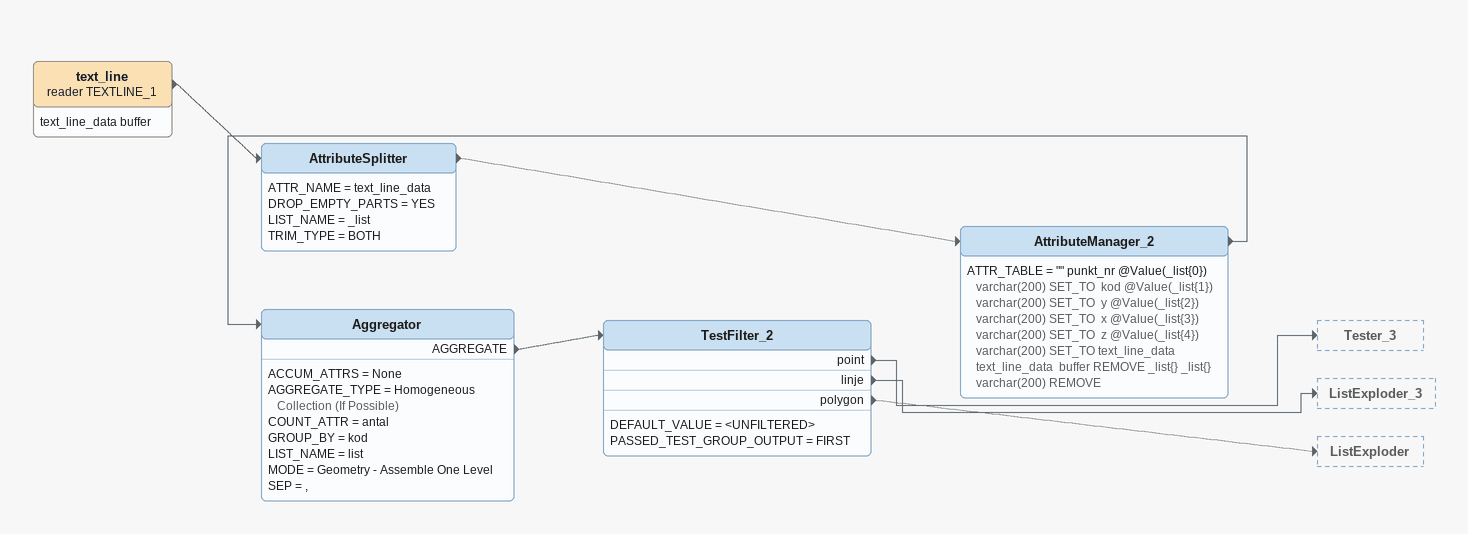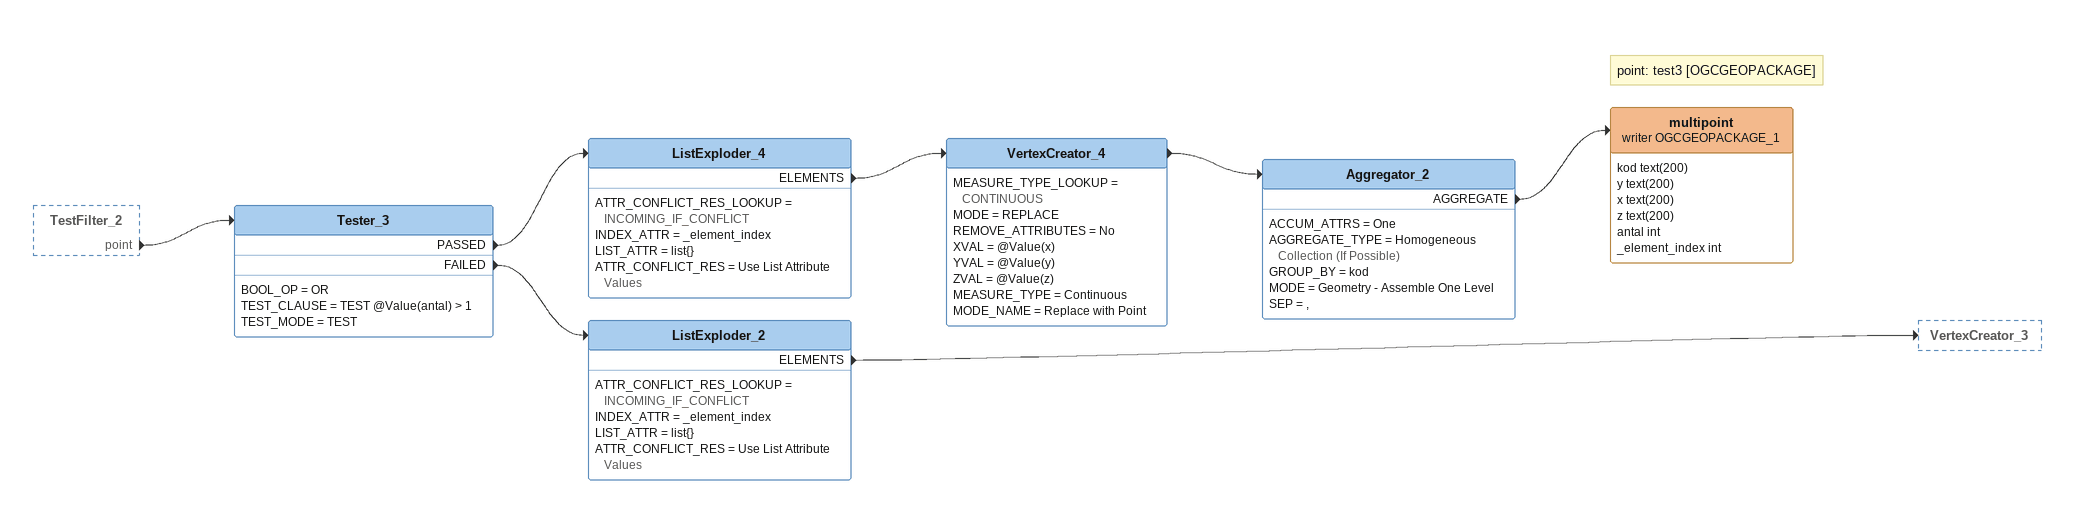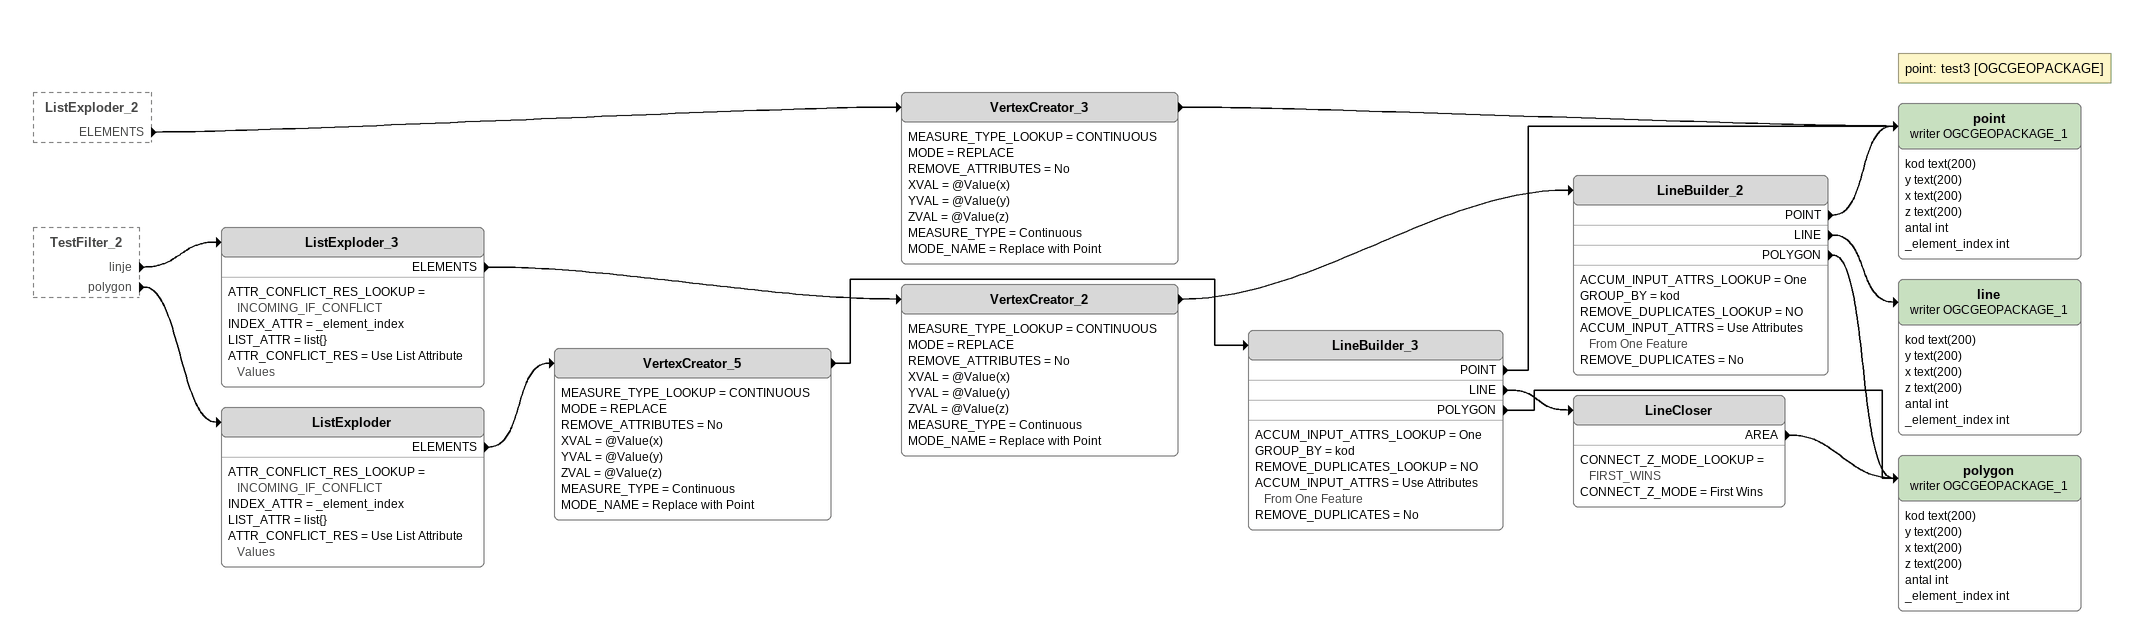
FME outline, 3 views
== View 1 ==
text_line (reader TEXTLINE_1)
    attributes: text_line_data buffer
    -> AttributeSplitter
AttributeSplitter
    ATTR_NAME = text_line_data
    DROP_EMPTY_PARTS = YES
    LIST_NAME = _list
    TRIM_TYPE = BOTH
    -> AttributeManager_2
AttributeManager_2
    ATTR_TABLE = "" punkt_nr @Value(_list{0}) varchar(200) SET_TO  kod @Value(_list{1}) varchar(200) SET_TO  y @Value(_list{2}) varchar(200) SET_TO  x @Value(_list{3}) varchar(200) SET_TO  z @Value(_list{4}) varchar(200) SET_TO text_line_data text_line_data  buffer REMOVE _list{} _list{}  varchar(200) REMOVE
    -> Aggregator
Aggregator
    ACCUM_ATTRS = None
    AGGREGATE_TYPE = Homogeneous Collection (If Possible)
    COUNT_ATTR = antal
    GROUP_BY = kod
    LIST_NAME = list
    MODE = Geometry - Assemble One Level
    SEP = ,
    AGGREGATE -> TestFilter_2
TestFilter_2
    DEFAULT_VALUE = <UNFILTERED>
    PASSED_TEST_GROUP_OUTPUT = FIRST
    point -> Tester_3
    linje -> ListExploder_3
    polygon -> ListExploder

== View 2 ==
TestFilter_2 [outside]
    point -> Tester_3
Tester_3
    BOOL_OP = OR
    TEST_CLAUSE = TEST @Value(antal) > 1
    TEST_MODE = TEST
    PASSED -> ListExploder_4
    FAILED -> ListExploder_2
ListExploder_4
    ATTR_CONFLICT_RES_LOOKUP = INCOMING_IF_CONFLICT
    INDEX_ATTR = _element_index
    LIST_ATTR = list{}
    ATTR_CONFLICT_RES = Use List Attribute Values
    ELEMENTS -> VertexCreator_4
VertexCreator_4
    MEASURE_TYPE_LOOKUP = CONTINUOUS
    MODE = REPLACE
    REMOVE_ATTRIBUTES = No
    XVAL = @Value(x)
    YVAL = @Value(y)
    ZVAL = @Value(z)
    MEASURE_TYPE = Continuous
    MODE_NAME = Replace with Point
    -> Aggregator_2
Aggregator_2
    ACCUM_ATTRS = One
    AGGREGATE_TYPE = Homogeneous Collection (If Possible)
    GROUP_BY = kod
    MODE = Geometry - Assemble One Level
    SEP = ,
    AGGREGATE -> multipoint (writer OGCGEOPACKAGE_1)
Note: point: test3 [OGCGEOPACKAGE]
multipoint (writer OGCGEOPACKAGE_1)
    attributes: kod text(200), y text(200), x text(200), z text(200), antal int, _element_index int
ListExploder_2
    ATTR_CONFLICT_RES_LOOKUP = INCOMING_IF_CONFLICT
    INDEX_ATTR = _element_index
    LIST_ATTR = list{}
    ATTR_CONFLICT_RES = Use List Attribute Values
    ELEMENTS -> VertexCreator_3

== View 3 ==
ListExploder_2 [outside]
    ELEMENTS -> VertexCreator_3
TestFilter_2 [outside]
    linje -> ListExploder_3
    polygon -> ListExploder
VertexCreator_3
    MEASURE_TYPE_LOOKUP = CONTINUOUS
    MODE = REPLACE
    REMOVE_ATTRIBUTES = No
    XVAL = @Value(x)
    YVAL = @Value(y)
    ZVAL = @Value(z)
    MEASURE_TYPE = Continuous
    MODE_NAME = Replace with Point
    -> point (writer OGCGEOPACKAGE_1)
ListExploder_3
    ATTR_CONFLICT_RES_LOOKUP = INCOMING_IF_CONFLICT
    INDEX_ATTR = _element_index
    LIST_ATTR = list{}
    ATTR_CONFLICT_RES = Use List Attribute Values
    ELEMENTS -> VertexCreator_2
VertexCreator_2
    MEASURE_TYPE_LOOKUP = CONTINUOUS
    MODE = REPLACE
    REMOVE_ATTRIBUTES = No
    XVAL = @Value(x)
    YVAL = @Value(y)
    ZVAL = @Value(z)
    MEASURE_TYPE = Continuous
    MODE_NAME = Replace with Point
    -> LineBuilder_2
LineBuilder_2
    ACCUM_INPUT_ATTRS_LOOKUP = One
    GROUP_BY = kod
    REMOVE_DUPLICATES_LOOKUP = NO
    ACCUM_INPUT_ATTRS = Use Attributes From One Feature
    REMOVE_DUPLICATES = No
    POINT -> point (writer OGCGEOPACKAGE_1)
    LINE -> line (writer OGCGEOPACKAGE_1)
    POLYGON -> polygon (writer OGCGEOPACKAGE_1)
line (writer OGCGEOPACKAGE_1)
    attributes: kod text(200), y text(200), x text(200), z text(200), antal int, _element_index int
ListExploder
    ATTR_CONFLICT_RES_LOOKUP = INCOMING_IF_CONFLICT
    INDEX_ATTR = _element_index
    LIST_ATTR = list{}
    ATTR_CONFLICT_RES = Use List Attribute Values
    ELEMENTS -> VertexCreator_5
VertexCreator_5
    MEASURE_TYPE_LOOKUP = CONTINUOUS
    MODE = REPLACE
    REMOVE_ATTRIBUTES = No
    XVAL = @Value(x)
    YVAL = @Value(y)
    ZVAL = @Value(z)
    MEASURE_TYPE = Continuous
    MODE_NAME = Replace with Point
    -> LineBuilder_3
LineBuilder_3
    ACCUM_INPUT_ATTRS_LOOKUP = One
    GROUP_BY = kod
    REMOVE_DUPLICATES_LOOKUP = NO
    ACCUM_INPUT_ATTRS = Use Attributes From One Feature
    REMOVE_DUPLICATES = No
    POINT -> point (writer OGCGEOPACKAGE_1)
    LINE -> LineCloser
    POLYGON -> polygon (writer OGCGEOPACKAGE_1)
Note: point: test3 [OGCGEOPACKAGE]
point (writer OGCGEOPACKAGE_1)
    attributes: kod text(200), y text(200), x text(200), z text(200), antal int, _element_index int
LineCloser
    CONNECT_Z_MODE_LOOKUP = FIRST_WINS
    CONNECT_Z_MODE = First Wins
    AREA -> polygon (writer OGCGEOPACKAGE_1)
polygon (writer OGCGEOPACKAGE_1)
    attributes: kod text(200), y text(200), x text(200), z text(200), antal int, _element_index int
